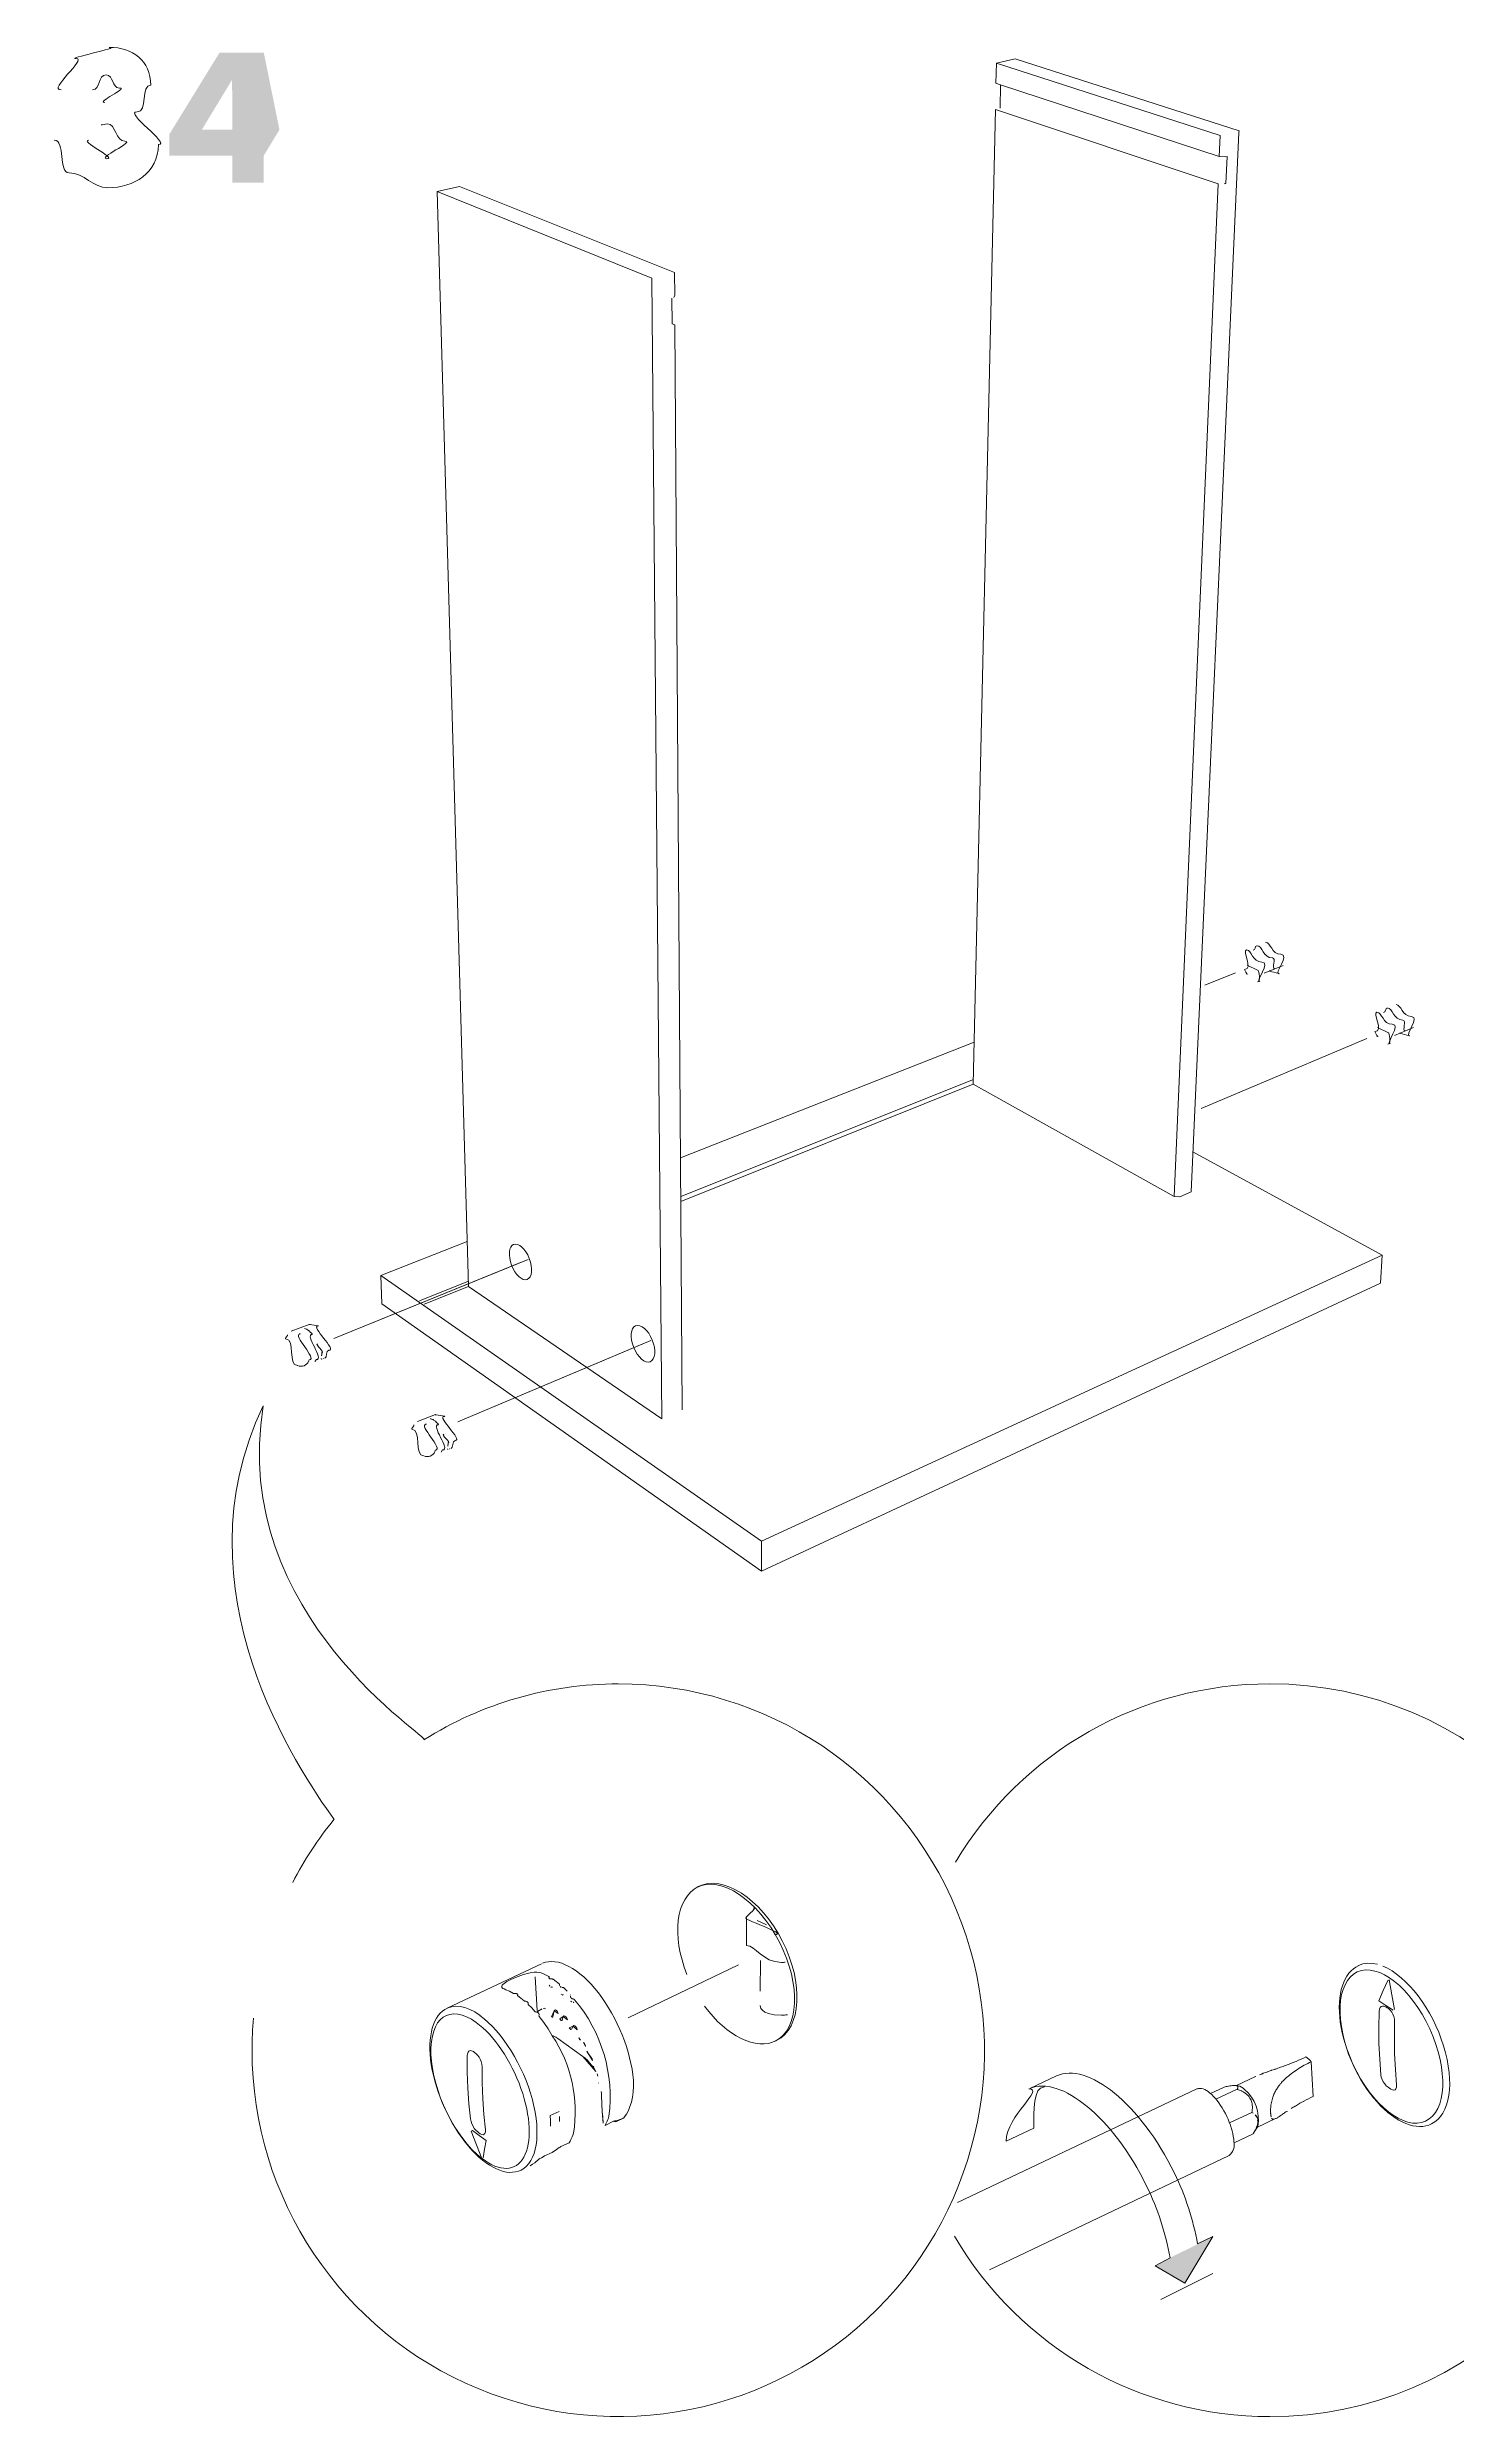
# Model space of a CAD drawing. Header units: metres. Extents: x -27.1 to 47.9, y -10.7 to 6.6.
# Drawn here: x 24.075 to 25.542, y -8.602 to -6.137 of the extents above; entities that cross this region are included whole.
import ezdxf

# ---------------------------------------------------------------- set-up
doc = ezdxf.new("R2010")
doc.units = ezdxf.units.M
doc.header["$MEASUREMENT"] = 0
doc.layers.add('PDF_Working_Num_Penna__255_Num_Penna__255_Num_Penna__255_Num_Penna__255_Num_Penna__255_Num_Penna__255', color=255, linetype='Continuous', lineweight=18)
doc.layers.add('PDF_Working_Num_Penna__7_Num_Penna__7_Num_Penna__7_Num_Penna__7_Num_Penna__7_Num_Penna__7', color=7, linetype='Continuous', lineweight=18)
doc.styles.add('GENERATED_STYLE_1', font='Arial')

msp = doc.modelspace()

# ---------------------------------------------------------------- hatches: boundary and pattern name
at = {"layer": 'PDF_Working_Num_Penna__7_Num_Penna__7_Num_Penna__7_Num_Penna__7_Num_Penna__7_Num_Penna__7', "linetype": 'Continuous', "lineweight": 18}
h = msp.add_hatch(color=7, dxfattribs=at)
h.paths.add_polyline_path([(24.2547, -6.142), (24.2025, -6.2268), (24.2025, -6.2492), (24.2681, -6.2492), (24.2681, -6.2772), (24.3007, -6.2772), (24.3007, -6.2492), (24.317, -6.2223), (24.3007, -6.142)])
h.paths.add_polyline_path([(24.2362, -6.2223), (24.2677, -6.1703), (24.2681, -6.2223)], flags=0)
msp.add_hatch(color=7, dxfattribs=at).paths.add_polyline_path([(25.2438, -8.4364), (25.2285, -8.4447), (25.2592, -8.4628), (25.2885, -8.4143)])

# ---------------------------------------------------------------- linework, layer by layer
at = {"layer": 'PDF_Working_Num_Penna__255_Num_Penna__255_Num_Penna__255_Num_Penna__255_Num_Penna__255_Num_Penna__255', "color": 255, "linetype": 'Continuous', "lineweight": 18, "flags": 128}
for points in [[(24.568, -7.4009), (24.3735, -7.4798)], [(24.6952, -7.4856), (24.5026, -7.5667)]]:
    msp.add_lwpolyline(points, dxfattribs=at)
at = {"layer": 'PDF_Working_Num_Penna__7_Num_Penna__7_Num_Penna__7_Num_Penna__7_Num_Penna__7_Num_Penna__7', "color": 7, "linetype": 'Continuous', "lineweight": 18, "flags": 128}
for points in [[(25.0627, -6.1739), (25.0632, -6.1531)], [(25.0632, -6.1531), (25.0825, -6.1486)], [(25.3016, -6.2505), (25.2951, -6.25), (25.2961, -6.2283), (25.0632, -6.1531)], [(25.0825, -6.1486), (25.3156, -6.2234), (25.3155, -6.2252)], [(25.067, -6.1998), (25.0675, -6.1755), (25.0627, -6.1739)], [(25.2951, -6.25), (25.0675, -6.1755)], [(25.0391, -7.2154), (25.2482, -7.3322), (25.2939, -6.2786), (25.0621, -6.2013)], [(25.0391, -7.2154), (25.0621, -6.2013)], [(25.2658, -7.3273), (25.3155, -6.2252)], [(25.3016, -6.2505), (25.3032, -6.2502), (25.3019, -6.2781), (25.3003, -6.2786)], [(24.5137, -7.4257), (24.4811, -6.2866), (24.5042, -6.2813)], [(24.5042, -6.2813), (24.7282, -6.3709), (24.7283, -6.3944)], [(24.5137, -7.4257), (24.7151, -7.5634), (24.7045, -6.3768), (24.4811, -6.2866)], [(24.7255, -6.3975), (24.7257, -6.4241)], [(24.7362, -7.5542), (24.7285, -6.4253), (24.7257, -6.4241)], [(25.3418, -7.0998), (25.3615, -7.0918)], [(25.3118, -7.0994), (25.28, -7.1123)], [(24.7344, -7.2918), (25.0401, -7.1716)], [(25.4488, -7.1679), (25.2761, -7.2407)], [(25.4775, -7.1645), (25.4972, -7.1565)], [(25.0392, -7.2104), (24.7347, -7.332)], [(24.7347, -7.3372), (25.0391, -7.2154)], [(25.2677, -7.2857), (25.4645, -7.3932)], [(25.2658, -7.3273), (25.254, -7.3325), (25.2482, -7.3322)], [(24.4224, -7.4145), (24.5124, -7.3791)], [(25.4645, -7.3932), (24.8187, -7.6907)], [(24.8187, -7.7219), (25.4627, -7.4222), (25.4645, -7.3932)], [(24.5757, -7.3978), (24.3735, -7.4798)], [(24.8187, -7.7219), (24.8187, -7.6907), (24.4224, -7.4145)], [(24.4234, -7.4437), (24.4224, -7.4145)], [(24.8187, -7.7219), (24.4234, -7.4437)], [(24.5136, -7.4203), (24.4627, -7.4407)], [(24.4676, -7.4441), (24.5137, -7.4257)], [(24.348, -7.4652), (24.3293, -7.4724)], [(24.7034, -7.4821), (24.5026, -7.5667)], [(24.4793, -7.5591), (24.4607, -7.5663)], [(24.8031, -8.0828), (24.8031, -8.1113)], [(24.5897, -8.1304), (24.4917, -8.1767), (24.4959, -8.1752), (24.5003, -8.1747), (24.505, -8.175), (24.5099, -8.176), (24.5151, -8.1779), (24.5204, -8.1806), (24.5258, -8.1843)], [(24.7948, -8.1314), (24.6798, -8.1867)], [(24.8177, -8.127), (24.8174, -8.1591)], [(25.4401, -8.1323), (25.4445, -8.1306), (25.4492, -8.1299), (25.4545, -8.1301), (25.4597, -8.131)], [(24.5832, -8.1441), (24.5851, -8.179)], [(25.4611, -8.1689), (25.4657, -8.1583), (25.4705, -8.1477)], [(25.4775, -8.1781), (25.4745, -8.1626), (25.4718, -8.1471), (25.4705, -8.1477)], [(25.4759, -8.1787), (25.4685, -8.1738), (25.4611, -8.1689)], [(25.4684, -8.1753), (25.4665, -8.1744), (25.4648, -8.1744), (25.4636, -8.1749), (25.4625, -8.176), (25.4618, -8.1777), (25.4614, -8.1802), (25.4611, -8.1969), (25.4612, -8.2135), (25.4621, -8.2298), (25.4633, -8.2459)], [(25.4776, -8.1909), (25.4773, -8.188), (25.4768, -8.1854), (25.4758, -8.183), (25.4746, -8.1808), (25.4729, -8.1788), (25.4711, -8.1771), (25.4698, -8.1762), (25.4684, -8.1753)], [(24.6009, -8.2053), (24.6019, -8.2056), (24.6045, -8.2067), (24.6066, -8.2081), (24.6326, -8.2268)], [(25.4735, -8.2609), (25.4754, -8.2617), (25.4769, -8.2619), (25.478, -8.2615), (25.4789, -8.2605), (25.4794, -8.2588), (25.4794, -8.2565), (25.4783, -8.2404), (25.4775, -8.2242), (25.4773, -8.2076), (25.4776, -8.1909)], [(24.5188, -8.2219), (24.517, -8.2209), (24.5154, -8.2208), (24.5142, -8.2213), (24.5133, -8.2223), (24.5126, -8.224), (24.5123, -8.2264), (24.5123, -8.2432), (24.513, -8.2598), (24.5142, -8.2761), (24.5158, -8.2919)], [(24.5278, -8.2376), (24.5276, -8.2348), (24.5269, -8.2321), (24.5259, -8.2297), (24.5247, -8.2275), (24.5231, -8.2255), (24.5214, -8.2237), (24.5201, -8.2228), (24.5188, -8.2219)], [(24.5258, -8.3073), (24.5277, -8.3082), (24.529, -8.3084), (24.5301, -8.3079), (24.5309, -8.307), (24.5313, -8.3054), (24.5313, -8.3032), (24.5297, -8.2873), (24.5285, -8.271), (24.5278, -8.2545), (24.5278, -8.2376)], [(24.6854, -8.2515), (24.6854, -8.2577), (24.685, -8.2637), (24.6843, -8.2694), (24.6832, -8.2746), (24.6818, -8.279), (24.6802, -8.2831), (24.6782, -8.2868), (24.6759, -8.2901)], [(25.1258, -8.2472), (25.0978, -8.2603)], [(25.4633, -8.2459), (25.4637, -8.2485), (25.4647, -8.251), (25.4658, -8.2534), (25.4672, -8.2554), (25.4688, -8.2575), (25.4708, -8.259), (25.4721, -8.2599), (25.4735, -8.2609)], [(24.652, -8.2647), (24.652, -8.2663), (24.6521, -8.268), (24.653, -8.2842)], [(25.2718, -8.2607), (25.0227, -8.3789)], [(25.3138, -8.2608), (25.2916, -8.2713)], [(24.5158, -8.2919), (24.5164, -8.2946), (24.5173, -8.2971), (24.5185, -8.2994), (24.5198, -8.3017), (24.5214, -8.3037), (24.5233, -8.3053), (24.5246, -8.3062), (24.5258, -8.3073)], [(24.5321, -8.3142), (24.525, -8.309), (24.5179, -8.3038), (24.5165, -8.3046)], [(24.5276, -8.3332), (24.522, -8.319), (24.5165, -8.3046)], [(24.608, -8.2841), (24.5986, -8.2884), (24.599, -8.294), (24.5992, -8.2993)], [(25.0732, -8.3149), (25.102, -8.3014)], [(24.5321, -8.3142), (24.5303, -8.3234), (24.529, -8.3325)], [(24.6007, -8.3267), (24.5928, -8.3304), (24.5913, -8.3313), (24.5896, -8.3322), (24.5881, -8.3331), (24.5867, -8.3341), (24.5854, -8.3351), (24.5843, -8.3361), (24.5827, -8.3375), (24.5803, -8.3391), (24.5778, -8.3407)], [(24.6007, -8.3267), (24.6023, -8.3257), (24.6039, -8.3246), (24.6052, -8.3236), (24.6066, -8.3227), (24.6081, -8.3217), (24.609, -8.3211), (24.6098, -8.3207), (24.6185, -8.3166)], [(25.3303, -8.3074), (25.3104, -8.3169)], [(25.2884, -8.4528), (25.2342, -8.4797)]]:
    msp.add_lwpolyline(points, dxfattribs=at)
for points in [[(24.7283, -6.3944), (24.7275, -6.3969)], [(25.3356, -7.0972), (25.324, -7.0915)], [(25.4713, -7.1619), (25.4597, -7.1562)], [(24.3554, -7.5019), (24.3538, -7.504)], [(24.4868, -7.5959), (24.4852, -7.598)], [(24.8142, -8.0855), (24.8237, -8.0899)], [(24.5978, -8.1527), (24.5979, -8.1529), (24.5979, -8.1533), (24.598, -8.1534), (24.5982, -8.1535), (24.5985, -8.1537)], [(24.5997, -8.1548), (24.5994, -8.1545)], [(24.6002, -8.1549), (24.6008, -8.1549), (24.6012, -8.1547)], [(24.6086, -8.1533), (24.6086, -8.1535)], [(24.6105, -8.1549), (24.6102, -8.1549), (24.6099, -8.1548), (24.6098, -8.1547), (24.6093, -8.1542)], [(24.6128, -8.1555), (24.6125, -8.1553), (24.6124, -8.1552), (24.6122, -8.1552), (24.6112, -8.1551)], [(24.6128, -8.1555), (24.6163, -8.1589)], [(24.5847, -8.1808), (24.586, -8.1798), (24.5871, -8.1791), (24.5882, -8.1785), (24.5892, -8.1779), (24.5901, -8.1775)], [(24.5913, -8.1771), (24.5918, -8.1769)], [(24.5925, -8.1768), (24.5932, -8.1769), (24.594, -8.1774)], [(24.603, -8.1794), (24.6016, -8.1855), (24.6014, -8.186), (24.6008, -8.1861), (24.6002, -8.1858)], [(24.603, -8.1794), (24.6036, -8.1786), (24.6044, -8.1785), (24.6055, -8.1793), (24.6065, -8.1806), (24.6072, -8.1823)], [(24.6102, -8.1621), (24.6104, -8.1623)], [(24.6113, -8.1628), (24.6119, -8.163), (24.6123, -8.1625)], [(24.6198, -8.1626), (24.6199, -8.1628), (24.6199, -8.163)], [(24.62, -8.1655), (24.6199, -8.1653), (24.6198, -8.165), (24.6198, -8.1648), (24.6199, -8.1641)], [(24.6199, -8.1685), (24.62, -8.1688)], [(24.6213, -8.1702), (24.6206, -8.1696), (24.6203, -8.1693)], [(24.6217, -8.167), (24.6214, -8.1668), (24.6212, -8.1667), (24.621, -8.1665), (24.6205, -8.1658)], [(24.6225, -8.1707), (24.6229, -8.1708), (24.6234, -8.1705)], [(24.6124, -8.1854), (24.6111, -8.189), (24.6108, -8.1894), (24.6101, -8.1894), (24.6094, -8.1888), (24.6088, -8.1879)], [(24.6124, -8.1854), (24.613, -8.1847), (24.614, -8.1848), (24.615, -8.1856), (24.616, -8.1872), (24.6166, -8.1888)], [(24.6228, -8.1952), (24.6209, -8.1984), (24.6203, -8.1988), (24.6198, -8.1985), (24.6191, -8.1979), (24.6185, -8.197)], [(24.6228, -8.1952), (24.6235, -8.1948), (24.6245, -8.195), (24.6256, -8.1962), (24.6264, -8.1976), (24.6268, -8.1992)], [(24.6303, -8.21), (24.6293, -8.2089), (24.6286, -8.2075)], [(24.6326, -8.2268), (24.635, -8.2287), (24.6375, -8.2309), (24.6398, -8.2335), (24.6422, -8.2363), (24.6444, -8.2394), (24.6464, -8.2426)], [(24.6355, -8.2164), (24.6351, -8.2149), (24.6343, -8.2135), (24.6335, -8.2125)], [(24.6429, -8.2312), (24.6423, -8.2294), (24.6414, -8.2279), (24.6376, -8.2229), (24.6368, -8.2215)], [(24.6441, -8.2381), (24.6437, -8.237)], [(24.6483, -8.2474), (24.648, -8.2463), (24.6476, -8.2451)], [(24.6492, -8.2547), (24.6491, -8.2542)], [(24.652, -8.2647), (24.6519, -8.2641), (24.6517, -8.2634)], [(24.6086, -8.2947), (24.6084, -8.2894)], [(24.653, -8.2842), (24.6534, -8.2901), (24.6539, -8.2962)], [(24.6646, -8.2945), (24.6647, -8.2943), (24.6656, -8.294), (24.6662, -8.2939), (24.6667, -8.2939), (24.6669, -8.294), (24.6671, -8.2943)], [(24.675, -8.291), (24.6676, -8.2944), (24.6671, -8.2946), (24.6664, -8.2948), (24.6656, -8.2947)], [(24.6748, -8.2911), (24.675, -8.291), (24.6753, -8.2908), (24.6754, -8.2907), (24.6757, -8.2906), (24.6758, -8.2904)], [(24.6748, -8.2911), (24.675, -8.291)]]:
    msp.add_lwpolyline(points, close=True, dxfattribs=at)
for points in [[(24.3387, -7.4753), (24.338, -7.4748, 0.414216)], [(24.3614, -7.4939, -0.03174), (24.3613, -7.4946), (24.3608, -7.4981, 0.001476)], [(24.47, -7.5692), (24.4694, -7.5688, 0.414216)], [(24.4928, -7.5879, -0.03174), (24.4927, -7.5886), (24.4922, -7.5921, 0.001476)], [(25.3409, -8.2444, 0.009176), (25.3369, -8.246, 0.026017)], [(25.3786, -8.2759, 0.008038), (25.3742, -8.2785, 0.003208), (25.3699, -8.2811, 0.003312)], [(25.3341, -8.2897, 0.062067), (25.3325, -8.2876, 0.057473)], [(25.3485, -8.2861, 0.010167), (25.3487, -8.2882, 0.014429), (25.349, -8.2898, 0.043364)]]:
    msp.add_lwpolyline(points, format="xyb", close=True, dxfattribs=at)
for points in [[(24.2899, -8.1869, 0.021843), (24.2885, -8.2204, 2.414311), (24.6696, -7.8393, 0.141572), (24.4673, -7.8975)], [(25.0194, -8.414, 0.265678), (25.3478, -8.6016, 0.414205), (25.729, -8.2204, 0.414205), (25.3478, -7.8392, 0.263912), (25.0207, -8.0246)], [(24.6185, -8.3166), (24.6195, -8.3149), (24.6203, -8.3134), (24.621, -8.312), (24.6217, -8.3105), (24.6224, -8.3087), (24.6231, -8.3067, 0.188403), (24.6009, -8.2053), (24.5967, -8.1982), (24.5921, -8.1916), (24.5874, -8.1854), (24.5872, -8.1851), (24.5871, -8.185), (24.5871, -8.1847), (24.5872, -8.1838), (24.5874, -8.1833), (24.5874, -8.183), (24.5872, -8.1829), (24.5872, -8.1826), (24.5871, -8.1825), (24.5867, -8.1819), (24.5861, -8.1815), (24.586, -8.1812), (24.5857, -8.1811), (24.5856, -8.1809), (24.5853, -8.1809), (24.5846, -8.1808), (24.5838, -8.1805), (24.5834, -8.1805), (24.5832, -8.1804), (24.5829, -8.1801), (24.5795, -8.1764), (24.576, -8.1729), (24.5759, -8.1728), (24.5757, -8.1725), (24.5759, -8.1718), (24.576, -8.1712), (24.576, -8.171), (24.5759, -8.1708), (24.5757, -8.1707), (24.5753, -8.1703), (24.5749, -8.1699), (24.5748, -8.1697), (24.5745, -8.1696), (24.5742, -8.1696), (24.5733, -8.1695), (24.5726, -8.1695), (24.5723, -8.1693), (24.572, -8.1693), (24.5719, -8.1692), (24.5718, -8.169), (24.5683, -8.1664), (24.565, -8.1639), (24.5648, -8.1638), (24.5647, -8.1636), (24.5647, -8.1634), (24.5648, -8.163), (24.565, -8.1625), (24.565, -8.1623), (24.5648, -8.1621), (24.5643, -8.1618), (24.5638, -8.1616), (24.5637, -8.1614), (24.5634, -8.1614), (24.5631, -8.1613), (24.5622, -8.1614), (24.5615, -8.1614), (24.5612, -8.1614), (24.5609, -8.1613), (24.5607, -8.1613), (24.5565, -8.1591), (24.5525, -8.1574), (24.5508, -8.1567), (24.5496, -8.1561), (24.5486, -8.1552), (24.5483, -8.1544), (24.5483, -8.1535), (24.5488, -8.1527), (24.5495, -8.1519), (24.5507, -8.1509), (24.5521, -8.1499), (24.5537, -8.149), (24.5558, -8.1479), (24.5579, -8.1468), (24.5603, -8.1458), (24.5627, -8.1447), (24.5654, -8.1436), (24.5681, -8.1426), (24.571, -8.1416), (24.5738, -8.1408), (24.5766, -8.1401), (24.5792, -8.1397), (24.5821, -8.1393), (24.5849, -8.1393), (24.5872, -8.1396), (24.5893, -8.14), (24.5933, -8.1416), (24.5975, -8.1438), (24.5976, -8.144), (24.5978, -8.1441), (24.5976, -8.1443), (24.5976, -8.1447), (24.5975, -8.1451), (24.5975, -8.1453), (24.5976, -8.1455), (24.598, -8.1458), (24.5985, -8.1461), (24.5987, -8.1462), (24.599, -8.1462), (24.5993, -8.1462), (24.6001, -8.1462), (24.6009, -8.1462), (24.6012, -8.1463), (24.6015, -8.1463), (24.6018, -8.1465), (24.6051, -8.149), (24.6086, -8.1516), (24.6086, -8.153)], [(24.6647, -8.2943), (24.656, -8.2986), (24.6568, -8.297), (24.6575, -8.2955), (24.6582, -8.2941), (24.6588, -8.2926), (24.6593, -8.291), (24.6599, -8.2891, 0.210069), (24.6242, -8.1679), (24.624, -8.1678), (24.6238, -8.1675), (24.6235, -8.1674), (24.6225, -8.1671), (24.6217, -8.167)], [(25.3531, -8.2402, 0.005738), (25.3587, -8.2382, 0.002858), (25.3643, -8.2362, 0.003098), (25.3697, -8.2341, 0.005969), (25.375, -8.232, 0.008895), (25.3853, -8.2274, -0.071304), (25.3908, -8.2324)], [(25.3832, -8.2733, -0.007437), (25.3929, -8.2684), (25.3908, -8.2324, 0.007315), (25.3835, -8.2361, 0.017985), (25.3765, -8.2403, 0.024428), (25.37, -8.2448, 0.026031), (25.3641, -8.2498, 0.013697), (25.3613, -8.2525)], [(25.3327, -8.2479), (25.3131, -8.2572, 0.046224), (25.3118, -8.257, 0.031859), (25.3101, -8.257, 0.026984), (25.3075, -8.2573, 0.019728), (25.3046, -8.2578, 0.002904), (25.3, -8.2587), (25.2859, -8.2654)], [(25.3353, -8.2952, -0.039459), (25.3349, -8.2973, -0.036333), (25.3339, -8.3003, -0.029559), (25.3326, -8.3034, -0.015964), (25.3304, -8.3072), (25.3351, -8.2996, 0.267452), (25.3214, -8.2611, 0.147783), (25.3146, -8.2573), (25.3124, -8.257)], [(25.3586, -8.2555, 0.022079), (25.3563, -8.2586, 0.024073), (25.3541, -8.262, 0.024743), (25.352, -8.2661, 0.030182), (25.3504, -8.2705, 0.026943), (25.3497, -8.2734, 0.019185), (25.3491, -8.2762, 0.015633), (25.3487, -8.2788, 0.010201), (25.3485, -8.2814, 0.015837), (25.3485, -8.2839)], [(25.0561, -8.4488), (25.3053, -8.3299, 0.296934), (25.3103, -8.3153), (25.3101, -8.3127), (25.3097, -8.31), (25.3092, -8.3072), (25.3084, -8.3043), (25.3076, -8.3013), (25.3066, -8.2983), (25.3055, -8.2953), (25.3042, -8.2922), (25.3028, -8.2892), (25.3014, -8.2862), (25.2998, -8.2833), (25.2981, -8.2805), (25.2964, -8.2778), (25.2946, -8.2752), (25.2928, -8.2728), (25.291, -8.2706), (25.2891, -8.2685), (25.2872, -8.2666), (25.2853, -8.265), (25.2835, -8.2635), (25.2817, -8.2623), (25.2799, -8.2614), (25.2782, -8.2607), (25.2766, -8.2602), (25.2751, -8.2601), (25.2736, -8.2601), (25.2723, -8.2605), (25.2718, -8.2607)], [(25.3185, -8.2629, -0.027148), (25.3216, -8.2648, -0.034505), (25.3244, -8.267, -0.036428), (25.3262, -8.269, -0.044274), (25.3276, -8.2713, -0.04469), (25.3286, -8.2737, -0.036365), (25.3292, -8.2761, -0.041017), (25.3295, -8.2792, -0.035514), (25.3294, -8.2822, -0.015124), (25.329, -8.2851), (25.3058, -8.2961)], [(25.3343, -8.3008), (25.3537, -8.2916, -0.040496), (25.3522, -8.2921)], [(25.2195, -8.3619, -0.071075), (25.2438, -8.4364), (25.2285, -8.4447), (25.2592, -8.4628), (25.2885, -8.4143), (25.2725, -8.422, 0.069971), (25.2484, -8.3484)]]:
    msp.add_lwpolyline(points, format="xyb", dxfattribs=at)
at = {"layer": 'PDF_Working_Num_Penna__7_Num_Penna__7_Num_Penna__7_Num_Penna__7_Num_Penna__7_Num_Penna__7', "color": 7, "linetype": 'Continuous', "lineweight": 18}
for centre, radius, start, end in [((25.351, -7.0834), 0.0322, 202.9178, 213.4721), ((25.4865, -7.1482), 0.0319, 202.898, 213.5466), ((24.3394, -7.5001), 0.0087, 246.6077, 336.5192), ((24.4708, -7.5941), 0.0087, 246.6077, 336.5192), ((24.6702, -8.2213), 0.3821, 140.8794, 152.6585), ((24.8395, -8.0572), 0.0718, 269.9692, 273.1365), ((24.8397, -8.1224), 0.0615, 269.7428, 275.4825), ((25.3069, -8.1292), 0.12, 288.5229, 290.5698), ((25.3121, -8.2587), 0.00242, 334.8973, 357.8905), ((25.3511, -8.2908), 0.00144, 226.8237, 268.7063)]:
    msp.add_arc(centre, radius, start, end, dxfattribs=at)
for centre, major_axis, ratio in [((24.5678, -7.4002), (-0.0071, 0.0182), 0.503109), ((24.6953, -7.4854), (-0.0076, 0.0187), 0.516655), ((25.4742, -8.2166), (-0.0355, 0.0776), 0.515143)]:
    msp.add_ellipse(centre, major_axis=major_axis, ratio=ratio, dxfattribs=at)
for centre, major_axis, ratio, start_param, end_param in [((24.6291, -8.2155), (-0.0387, 0.0854), 0.48348, 4.071607, 6.273931), ((25.4776, -8.2149), (-0.0376, 0.0825), 0.529144, 6.279842, 9.445091), ((25.4773, -8.2146), (-0.0382, 0.0827), 0.520675, 3.1551, 5.766958), ((24.5295, -8.2611), (-0.0379, 0.0844), 0.487046, 6.280437, 9.449123), ((24.5255, -8.2628), (-0.0349, 0.0785), 0.471717, 5.599035, 8.706339), ((24.5258, -8.263), (-0.0353, 0.0786), 0.471073, 2.420548, 5.5987), ((24.5294, -8.2608), (-0.0385, 0.0845), 0.475556, 3.154729, 5.585716)]:
    msp.add_ellipse(centre, major_axis=major_axis, ratio=ratio, start_param=start_param, end_param=end_param, dxfattribs=at)
for points in [[(24.1399, -6.1366), (24.1537, -6.1366), (24.0939, -6.1483), (24.1055, -6.1483)], [(24.1831, -6.1759), (24.1831, -6.1506), (24.1641, -6.1366), (24.1399, -6.1366)], [(24.1055, -6.1483), (24.117, -6.1483), (24.0755, -6.1809), (24.0897, -6.1809)], [(24.1223, -6.1809), (24.1311, -6.1809), (24.1277, -6.1653), (24.1367, -6.1653)], [(24.1505, -6.1789), (24.1598, -6.1789), (24.1261, -6.1938), (24.1351, -6.1938)], [(24.1367, -6.1653), (24.1446, -6.1653), (24.1422, -6.1789), (24.1505, -6.1789)], [(24.169, -6.2037), (24.1803, -6.2037), (24.1724, -6.1759), (24.1831, -6.1759)], [(24.191, -6.2377), (24.2048, -6.2377), (24.1541, -6.2037), (24.169, -6.2037)], [(24.0827, -6.2332), (24.0946, -6.2332), (24.0866, -6.2673), (24.0981, -6.2673)], [(24.1374, -6.2524), (24.1485, -6.2524), (24.1078, -6.2332), (24.1186, -6.2332)], [(24.1562, -6.2343), (24.1672, -6.2343), (24.1266, -6.2524), (24.1374, -6.2524)], [(24.1315, -6.2173), (24.1335, -6.2173), (24.1354, -6.2162), (24.1376, -6.2162)], [(24.1376, -6.2162), (24.1474, -6.2162), (24.146, -6.2343), (24.1562, -6.2343)], [(24.1385, -6.2826), (24.1654, -6.2826), (24.191, -6.2673), (24.191, -6.2377)], [(24.0981, -6.2673), (24.1137, -6.2673), (24.1231, -6.2826), (24.1385, -6.2826)], [(25.3303, -7.0759), (25.3326, -7.0759), (25.3321, -7.0715), (25.334, -7.0715)], [(25.3345, -7.0713), (25.3399, -7.0713), (25.3406, -7.0839), (25.3504, -7.0839)], [(25.3433, -7.0677), (25.3487, -7.0677), (25.3494, -7.0802), (25.3592, -7.0802)], [(25.3214, -7.0959), (25.3312, -7.0959), (25.3181, -7.0757), (25.3235, -7.0757)], [(25.3235, -7.0757), (25.3289, -7.0757), (25.3296, -7.0883), (25.3394, -7.0883)], [(25.3394, -7.0883), (25.3492, -7.0883), (25.3319, -7.1085), (25.3373, -7.1085)], [(25.3348, -7.1089), (25.3391, -7.1089), (25.3356, -7.0972), (25.3356, -7.0972)], [(25.3571, -7.1004), (25.3601, -7.1004), (25.3435, -7.0974), (25.3478, -7.0974)], [(25.3504, -7.0839), (25.3547, -7.0839), (25.3493, -7.0952), (25.3527, -7.0952)], [(25.3592, -7.0802), (25.369, -7.0802), (25.3517, -7.1004), (25.3571, -7.1004)], [(25.3245, -7.101), (25.3245, -7.101), (25.3224, -7.1002), (25.3236, -7.1002)], [(25.4571, -7.1606), (25.467, -7.1606), (25.4538, -7.1404), (25.4592, -7.1404)], [(25.4592, -7.1404), (25.4646, -7.1404), (25.4653, -7.153), (25.4751, -7.153)], [(25.4661, -7.1407), (25.4683, -7.1407), (25.4679, -7.1362), (25.4697, -7.1362)], [(25.4702, -7.136), (25.4756, -7.136), (25.4763, -7.1486), (25.4861, -7.1486)], [(25.479, -7.1324), (25.4845, -7.1324), (25.4851, -7.1449), (25.4949, -7.1449)], [(25.4949, -7.1449), (25.5048, -7.1449), (25.4875, -7.1651), (25.4929, -7.1651)], [(25.4603, -7.1657), (25.4603, -7.1657), (25.4581, -7.1649), (25.4593, -7.1649)], [(25.4751, -7.153), (25.485, -7.153), (25.4677, -7.1732), (25.473, -7.1732)], [(25.4706, -7.1736), (25.4749, -7.1736), (25.4713, -7.1619), (25.4713, -7.1619)], [(25.4929, -7.1651), (25.4959, -7.1651), (25.4792, -7.1621), (25.4835, -7.1621)], [(25.4861, -7.1486), (25.4904, -7.1486), (25.4851, -7.1599), (25.4884, -7.1599)], [(24.3573, -7.4669), (24.3608, -7.4669), (24.3454, -7.4652), (24.348, -7.4652)], [(24.3684, -7.4922), (24.3775, -7.4922), (24.3485, -7.4669), (24.3573, -7.4669)], [(24.3254, -7.476), (24.3267, -7.476), (24.322, -7.4804), (24.3234, -7.4804)], [(24.3234, -7.4804), (24.3342, -7.4804), (24.3251, -7.5081), (24.336, -7.5081)], [(24.3479, -7.502), (24.3575, -7.502), (24.329, -7.4753), (24.3387, -7.4753)], [(24.3554, -7.5019), (24.3644, -7.5019), (24.3423, -7.4756), (24.3512, -7.4756)], [(24.345, -7.4702), (24.3456, -7.4702), (24.3424, -7.4694), (24.3429, -7.4694)], [(24.3451, -7.4703), (24.3451, -7.4703), (24.345, -7.4702), (24.345, -7.4702)], [(24.345, -7.4702), (24.345, -7.4702), (24.345, -7.4702), (24.345, -7.4702)], [(24.3452, -7.4703), (24.3452, -7.4703), (24.3451, -7.4703), (24.3451, -7.4703)], [(24.3455, -7.4703), (24.3456, -7.4703), (24.3451, -7.4703), (24.3452, -7.4703)], [(24.3456, -7.4703), (24.3456, -7.4703), (24.3455, -7.4703), (24.3455, -7.4703)], [(24.3455, -7.4703), (24.3456, -7.4703), (24.3455, -7.4703), (24.3455, -7.4703)], [(24.3476, -7.472), (24.3481, -7.472), (24.3455, -7.4708), (24.346, -7.4708)], [(24.3457, -7.4703), (24.3457, -7.4703), (24.3456, -7.4703), (24.3456, -7.4703)], [(24.3459, -7.4705), (24.346, -7.4705), (24.3456, -7.4703), (24.3457, -7.4703)], [(24.346, -7.4706), (24.346, -7.4706), (24.3459, -7.4705), (24.346, -7.4705)], [(24.346, -7.4705), (24.346, -7.4705), (24.3459, -7.4705), (24.3459, -7.4705)], [(24.3459, -7.4705), (24.3459, -7.4705), (24.3459, -7.4705), (24.3459, -7.4705)], [(24.346, -7.4707), (24.346, -7.4707), (24.3459, -7.4706), (24.346, -7.4706)], [(24.346, -7.4708), (24.346, -7.4708), (24.3459, -7.4707), (24.346, -7.4707)], [(24.346, -7.4707), (24.346, -7.4707), (24.346, -7.4707), (24.346, -7.4707)], [(24.346, -7.4708), (24.3461, -7.4708), (24.346, -7.4708), (24.346, -7.4708)], [(24.3477, -7.472), (24.3478, -7.472), (24.3476, -7.472), (24.3477, -7.472)], [(24.3477, -7.472), (24.3477, -7.472), (24.3476, -7.472), (24.3476, -7.472)], [(24.3478, -7.4721), (24.3479, -7.4721), (24.3477, -7.472), (24.3477, -7.472)], [(24.3482, -7.4721), (24.3483, -7.4721), (24.3478, -7.4721), (24.3478, -7.4721)], [(24.3483, -7.4722), (24.3483, -7.4722), (24.3481, -7.4721), (24.3482, -7.4721)], [(24.3502, -7.4744), (24.3508, -7.4744), (24.3481, -7.4729), (24.3487, -7.4729)], [(24.3483, -7.4722), (24.3484, -7.4722), (24.3482, -7.4722), (24.3483, -7.4722)], [(24.3485, -7.4724), (24.3486, -7.4724), (24.3483, -7.4722), (24.3483, -7.4722)], [(24.3486, -7.4725), (24.3486, -7.4725), (24.3485, -7.4724), (24.3486, -7.4724)], [(24.3486, -7.4724), (24.3486, -7.4724), (24.3485, -7.4724), (24.3485, -7.4724)], [(24.3486, -7.4725), (24.3486, -7.4725), (24.3486, -7.4725), (24.3486, -7.4725)], [(24.3486, -7.4727), (24.3487, -7.4727), (24.3486, -7.4725), (24.3486, -7.4725)], [(24.3486, -7.4728), (24.3486, -7.4728), (24.3486, -7.4727), (24.3486, -7.4727)], [(24.3487, -7.4729), (24.3487, -7.4729), (24.3486, -7.4728), (24.3486, -7.4728)], [(24.3502, -7.4745), (24.3503, -7.4745), (24.3502, -7.4744), (24.3502, -7.4744)], [(24.3503, -7.4745), (24.3503, -7.4745), (24.3502, -7.4745), (24.3502, -7.4745)], [(24.3504, -7.4745), (24.3504, -7.4745), (24.3503, -7.4745), (24.3503, -7.4745)], [(24.3507, -7.4747), (24.3508, -7.4747), (24.3503, -7.4745), (24.3504, -7.4745)], [(24.3508, -7.4747), (24.3508, -7.4747), (24.3507, -7.4747), (24.3507, -7.4747)], [(24.3509, -7.4748), (24.3509, -7.4748), (24.3508, -7.4747), (24.3508, -7.4747)], [(24.3511, -7.475), (24.3512, -7.475), (24.3508, -7.4748), (24.3509, -7.4748)], [(24.3511, -7.4751), (24.3512, -7.4751), (24.3511, -7.475), (24.3511, -7.475)], [(24.3511, -7.475), (24.3511, -7.475), (24.3511, -7.475), (24.3511, -7.475)], [(24.3511, -7.4752), (24.3512, -7.4752), (24.3511, -7.4751), (24.3511, -7.4751)], [(24.3511, -7.4754), (24.3512, -7.4754), (24.3511, -7.4752), (24.3511, -7.4752)], [(24.3511, -7.4755), (24.3512, -7.4755), (24.3511, -7.4754), (24.3511, -7.4754)], [(24.3512, -7.4756), (24.3512, -7.4756), (24.3511, -7.4755), (24.3511, -7.4755)], [(24.3613, -7.4945), (24.3644, -7.4945), (24.3535, -7.4856), (24.3566, -7.4856)], [(24.3643, -7.5002), (24.3666, -7.5002), (24.3653, -7.4922), (24.3684, -7.4922)], [(24.3474, -7.5036), (24.3478, -7.5036), (24.3475, -7.502), (24.3479, -7.502)], [(24.3605, -7.5007), (24.3605, -7.5007), (24.3605, -7.5009), (24.3605, -7.5009)], [(24.3605, -7.5009), (24.3605, -7.5009), (24.3605, -7.501), (24.3605, -7.501)], [(24.3605, -7.501), (24.3606, -7.501), (24.3606, -7.5011), (24.3606, -7.5011)], [(24.3606, -7.5011), (24.3606, -7.5011), (24.3606, -7.5012), (24.3607, -7.5012)], [(24.3607, -7.5012), (24.3607, -7.5012), (24.3607, -7.5013), (24.3608, -7.5013)], [(24.3608, -7.5013), (24.3608, -7.5013), (24.3608, -7.5013), (24.3609, -7.5013)], [(24.3609, -7.5013), (24.361, -7.5013), (24.3609, -7.5012), (24.361, -7.5012)], [(24.3609, -7.5013), (24.3609, -7.5013), (24.3609, -7.5013), (24.3609, -7.5013)], [(24.3614, -7.4939), (24.3615, -7.4939), (24.3613, -7.4936), (24.3614, -7.4936)], [(24.3625, -7.5007), (24.3627, -7.5007), (24.3628, -7.5008), (24.363, -7.5008)], [(24.3643, -7.5002), (24.3644, -7.5002), (24.3644, -7.5002), (24.3644, -7.5002)], [(24.3644, -7.5002), (24.3644, -7.5002), (24.3644, -7.5001), (24.3645, -7.5001)], [(24.3001, -7.5499), (24.2084, -7.7411), (24.3367, -7.9284), (24.3738, -7.9802)], [(24.4673, -7.8975), (24.4783, -7.8975), (24.2642, -7.769), (24.3001, -7.5499)], [(24.4763, -7.5642), (24.4769, -7.5642), (24.4737, -7.5633), (24.4743, -7.5633)], [(24.4764, -7.5642), (24.4764, -7.5642), (24.4763, -7.5642), (24.4763, -7.5642)], [(24.4765, -7.5642), (24.4765, -7.5642), (24.4764, -7.5642), (24.4764, -7.5642)], [(24.4764, -7.5642), (24.4765, -7.5642), (24.4764, -7.5642), (24.4764, -7.5642)], [(24.4769, -7.5643), (24.477, -7.5643), (24.4764, -7.5642), (24.4765, -7.5642)], [(24.4886, -7.5609), (24.4921, -7.5609), (24.4767, -7.5591), (24.4793, -7.5591)], [(24.4771, -7.5643), (24.4771, -7.5643), (24.4769, -7.5643), (24.477, -7.5643)], [(24.477, -7.5643), (24.477, -7.5643), (24.4769, -7.5643), (24.4769, -7.5643)], [(24.4769, -7.5643), (24.4769, -7.5643), (24.4769, -7.5643), (24.4769, -7.5643)], [(24.479, -7.5659), (24.4795, -7.5659), (24.4769, -7.5648), (24.4774, -7.5648)], [(24.4773, -7.5644), (24.4773, -7.5644), (24.477, -7.5643), (24.4771, -7.5643)], [(24.4773, -7.5645), (24.4773, -7.5645), (24.4772, -7.5644), (24.4773, -7.5644)], [(24.4773, -7.5644), (24.4773, -7.5644), (24.4772, -7.5644), (24.4773, -7.5644)], [(24.4773, -7.5645), (24.4773, -7.5645), (24.4773, -7.5645), (24.4773, -7.5645)], [(24.4773, -7.5647), (24.4774, -7.5647), (24.4773, -7.5645), (24.4773, -7.5645)], [(24.4773, -7.5648), (24.4773, -7.5648), (24.4773, -7.5647), (24.4773, -7.5647)], [(24.4773, -7.5647), (24.4773, -7.5647), (24.4773, -7.5647), (24.4773, -7.5647)], [(24.4774, -7.5648), (24.4774, -7.5648), (24.4773, -7.5648), (24.4773, -7.5648)], [(24.479, -7.566), (24.479, -7.566), (24.479, -7.5659), (24.479, -7.5659)], [(24.4791, -7.566), (24.4791, -7.566), (24.479, -7.566), (24.479, -7.566)], [(24.4792, -7.566), (24.4792, -7.566), (24.4791, -7.566), (24.4791, -7.566)], [(24.4795, -7.5661), (24.4796, -7.5661), (24.4791, -7.566), (24.4792, -7.566)], [(24.4796, -7.5661), (24.4796, -7.5661), (24.4795, -7.5661), (24.4795, -7.5661)], [(24.4816, -7.5684), (24.4821, -7.5684), (24.4795, -7.5668), (24.48, -7.5668)], [(24.4797, -7.5662), (24.4797, -7.5662), (24.4796, -7.5661), (24.4796, -7.5661)], [(24.4799, -7.5663), (24.48, -7.5663), (24.4796, -7.5662), (24.4797, -7.5662)], [(24.4997, -7.5861), (24.5089, -7.5861), (24.4799, -7.5609), (24.4886, -7.5609)], [(24.4799, -7.5664), (24.4799, -7.5664), (24.4799, -7.5663), (24.4799, -7.5663)], [(24.48, -7.5665), (24.48, -7.5665), (24.4799, -7.5664), (24.4799, -7.5664)], [(24.4799, -7.5664), (24.48, -7.5664), (24.4799, -7.5664), (24.4799, -7.5664)], [(24.4799, -7.5667), (24.48, -7.5667), (24.4799, -7.5665), (24.48, -7.5665)], [(24.48, -7.5668), (24.48, -7.5668), (24.4799, -7.5667), (24.4799, -7.5667)], [(24.48, -7.5668), (24.48, -7.5668), (24.4799, -7.5668), (24.48, -7.5668)], [(24.4567, -7.5699), (24.4581, -7.5699), (24.4533, -7.5744), (24.4547, -7.5744)], [(24.4547, -7.5744), (24.4656, -7.5744), (24.4565, -7.6021), (24.4673, -7.6021)], [(24.4792, -7.596), (24.4889, -7.596), (24.4604, -7.5692), (24.47, -7.5692)], [(24.4868, -7.5959), (24.4957, -7.5959), (24.4736, -7.5696), (24.4825, -7.5696)], [(24.4816, -7.5684), (24.4816, -7.5684), (24.4815, -7.5684), (24.4816, -7.5684)], [(24.4816, -7.5685), (24.4817, -7.5685), (24.4816, -7.5684), (24.4816, -7.5684)], [(24.4817, -7.5685), (24.4818, -7.5685), (24.4816, -7.5685), (24.4816, -7.5685)], [(24.4821, -7.5686), (24.4822, -7.5686), (24.4817, -7.5685), (24.4817, -7.5685)], [(24.4822, -7.5687), (24.4822, -7.5687), (24.4821, -7.5686), (24.4821, -7.5686)], [(24.4822, -7.5687), (24.4823, -7.5687), (24.4821, -7.5687), (24.4822, -7.5687)], [(24.4824, -7.569), (24.4825, -7.569), (24.4822, -7.5687), (24.4822, -7.5687)], [(24.4825, -7.5691), (24.4825, -7.5691), (24.4824, -7.569), (24.4824, -7.569)], [(24.4824, -7.569), (24.4824, -7.569), (24.4824, -7.569), (24.4824, -7.569)], [(24.4825, -7.5694), (24.4825, -7.5694), (24.4824, -7.5691), (24.4825, -7.5691)], [(24.4825, -7.5695), (24.4825, -7.5695), (24.4824, -7.5694), (24.4825, -7.5694)], [(24.4825, -7.5691), (24.4825, -7.5691), (24.4825, -7.5691), (24.4825, -7.5691)], [(24.4825, -7.5695), (24.4826, -7.5695), (24.4825, -7.5695), (24.4825, -7.5695)], [(24.4927, -7.5885), (24.4958, -7.5885), (24.4848, -7.5796), (24.488, -7.5796)], [(24.4928, -7.5879), (24.4928, -7.5879), (24.4927, -7.5876), (24.4928, -7.5876)], [(24.4957, -7.5942), (24.498, -7.5942), (24.4966, -7.5861), (24.4997, -7.5861)], [(24.4787, -7.5976), (24.4792, -7.5976), (24.4788, -7.596), (24.4792, -7.596)], [(24.4918, -7.5947), (24.4919, -7.5947), (24.4918, -7.5948), (24.4919, -7.5948)], [(24.4919, -7.5948), (24.4919, -7.5948), (24.4918, -7.5949), (24.4919, -7.5949)], [(24.4919, -7.5949), (24.4919, -7.5949), (24.4919, -7.5951), (24.4919, -7.5951)], [(24.4919, -7.5951), (24.492, -7.5951), (24.492, -7.5952), (24.492, -7.5952)], [(24.492, -7.5952), (24.4921, -7.5952), (24.4921, -7.5952), (24.4921, -7.5952)], [(24.4921, -7.5952), (24.4922, -7.5952), (24.4922, -7.5953), (24.4922, -7.5953)], [(24.4922, -7.5953), (24.4922, -7.5953), (24.4922, -7.5952), (24.4923, -7.5952)], [(24.4923, -7.5952), (24.4923, -7.5952), (24.4923, -7.5952), (24.4923, -7.5952)], [(24.4939, -7.5946), (24.494, -7.5946), (24.4942, -7.5947), (24.4944, -7.5947)], [(24.4957, -7.5942), (24.4957, -7.5942), (24.4958, -7.5941), (24.4958, -7.5941)], [(24.4958, -7.5941), (24.4958, -7.5941), (24.4958, -7.5941), (24.4958, -7.5941)], [(24.7411, -8.1415), (24.7249, -8.1013), (24.7293, -8.0621), (24.7527, -8.0502)], [(24.7513, -8.051), (24.7763, -8.0383), (24.8148, -8.0639), (24.8374, -8.1081)], [(24.7527, -8.0502), (24.7785, -8.0371), (24.8177, -8.0624), (24.8403, -8.1066)], [(24.8321, -8.1001), (24.8488, -8.1001), (24.7946, -8.0828), (24.8031, -8.0828)], [(24.8102, -8.0724), (24.8155, -8.0724), (24.7992, -8.0828), (24.8031, -8.0828)], [(24.8374, -8.1081), (24.86, -8.1523), (24.8579, -8.1984), (24.8329, -8.2111)], [(24.8403, -8.1066), (24.8628, -8.1508), (24.8602, -8.1973), (24.8344, -8.2104)], [(24.8031, -8.1113), (24.8129, -8.1113), (24.8194, -8.129), (24.8395, -8.129)], [(24.8344, -8.2104), (24.8129, -8.2213), (24.7821, -8.2056), (24.7594, -8.1746)], [(24.8173, -8.1738), (24.8173, -8.1738), (24.8159, -8.1839), (24.8395, -8.1839)], [(25.2484, -8.3484), (25.2135, -8.2764), (25.1575, -8.2319), (25.1258, -8.2472)], [(25.2484, -8.3484), (25.2135, -8.2764), (25.1575, -8.2319), (25.1258, -8.2472)], [(25.0978, -8.2603), (25.1296, -8.2461), (25.185, -8.2904), (25.2195, -8.3619)], [(25.0978, -8.2603), (25.1296, -8.2461), (25.185, -8.2904), (25.2195, -8.3619)], [(25.314, -8.2575), (25.3142, -8.2575), (25.3127, -8.2572), (25.3131, -8.2572)], [(25.3144, -8.2581), (25.3147, -8.2581), (25.3137, -8.2575), (25.314, -8.2575)], [(25.3331, -8.2477), (25.3332, -8.2477), (25.3325, -8.2479), (25.3327, -8.2479)], [(25.345, -8.243), (25.3465, -8.243), (25.3394, -8.2444), (25.3409, -8.2444)], [(25.3531, -8.2402), (25.3545, -8.2402), (25.3476, -8.2415), (25.3491, -8.2415)], [(25.3586, -8.2555), (25.36, -8.2555), (25.3599, -8.2525), (25.3613, -8.2525)], [(25.097, -8.2607), (25.1136, -8.2607), (25.0739, -8.2881), (25.0732, -8.3149)], [(25.102, -8.3014), (25.1025, -8.2836), (25.1009, -8.2586), (25.1131, -8.2586)], [(25.3185, -8.2629), (25.3203, -8.2629), (25.3121, -8.2608), (25.3138, -8.2608)], [(25.3138, -8.2608), (25.3142, -8.2608), (25.314, -8.2598), (25.3143, -8.2598)], [(25.3146, -8.2588), (25.3148, -8.2588), (25.3142, -8.2581), (25.3144, -8.2581)], [(25.3832, -8.2733), (25.385, -8.2733), (25.3768, -8.2759), (25.3786, -8.2759)], [(25.3304, -8.286), (25.331, -8.286), (25.3284, -8.2851), (25.329, -8.2851)], [(25.3348, -8.2913), (25.3354, -8.2913), (25.3335, -8.2897), (25.3341, -8.2897)], [(25.3352, -8.2931), (25.3359, -8.2931), (25.3342, -8.2913), (25.3348, -8.2913)], [(25.3353, -8.2952), (25.336, -8.2952), (25.3345, -8.2931), (25.3352, -8.2931)], [(25.3485, -8.2861), (25.3492, -8.2861), (25.3477, -8.2839), (25.3485, -8.2839)], [(25.3501, -8.2918), (25.3504, -8.2918), (25.3491, -8.2911), (25.3495, -8.2911)], [(25.3522, -8.2921), (25.3526, -8.2921), (25.3507, -8.2922), (25.351, -8.2922)], [(25.3559, -8.2904), (25.3567, -8.2904), (25.3533, -8.2915), (25.354, -8.2915)], [(25.3582, -8.2889), (25.3591, -8.2889), (25.3551, -8.2904), (25.3559, -8.2904)], [(25.3606, -8.2873), (25.3616, -8.2873), (25.3572, -8.2889), (25.3582, -8.2889)], [(25.3631, -8.2855), (25.3642, -8.2855), (25.3596, -8.2873), (25.3606, -8.2873)], [(25.3659, -8.2838), (25.3669, -8.2838), (25.3621, -8.2855), (25.3631, -8.2855)]]:
    msp.add_open_spline(points, degree=3, dxfattribs=at)

# ---------------------------------------------------------------- texts
at = {"layer": 'PDF_Working_Num_Penna__7_Num_Penna__7_Num_Penna__7_Num_Penna__7_Num_Penna__7_Num_Penna__7', "color": 7, "linetype": 'Continuous', "lineweight": 18, "insert": (24.2172, -8.174), "char_height": 0.0000077, "attachment_point": 7, "style": 'GENERATED_STYLE_1'}
msp.add_mtext('\\A1;{\\pql;\\fArial|b0|i0|c0|p34;4x}', dxfattribs=at)
at = {"layer": 'PDF_Working_Num_Penna__7_Num_Penna__7_Num_Penna__7_Num_Penna__7_Num_Penna__7_Num_Penna__7', "color": 7, "linetype": 'Continuous', "lineweight": 18, "insert": (24.5661, -8.4213), "char_height": 0.00000321, "attachment_point": 7, "rotation": 24.3499, "style": 'GENERATED_STYLE_1'}
msp.add_mtext('\\A1;{\\pql;\\fArial|b0|i0|c0|p34;119030}', dxfattribs=at)

doc.saveas('drawing.dxf')
